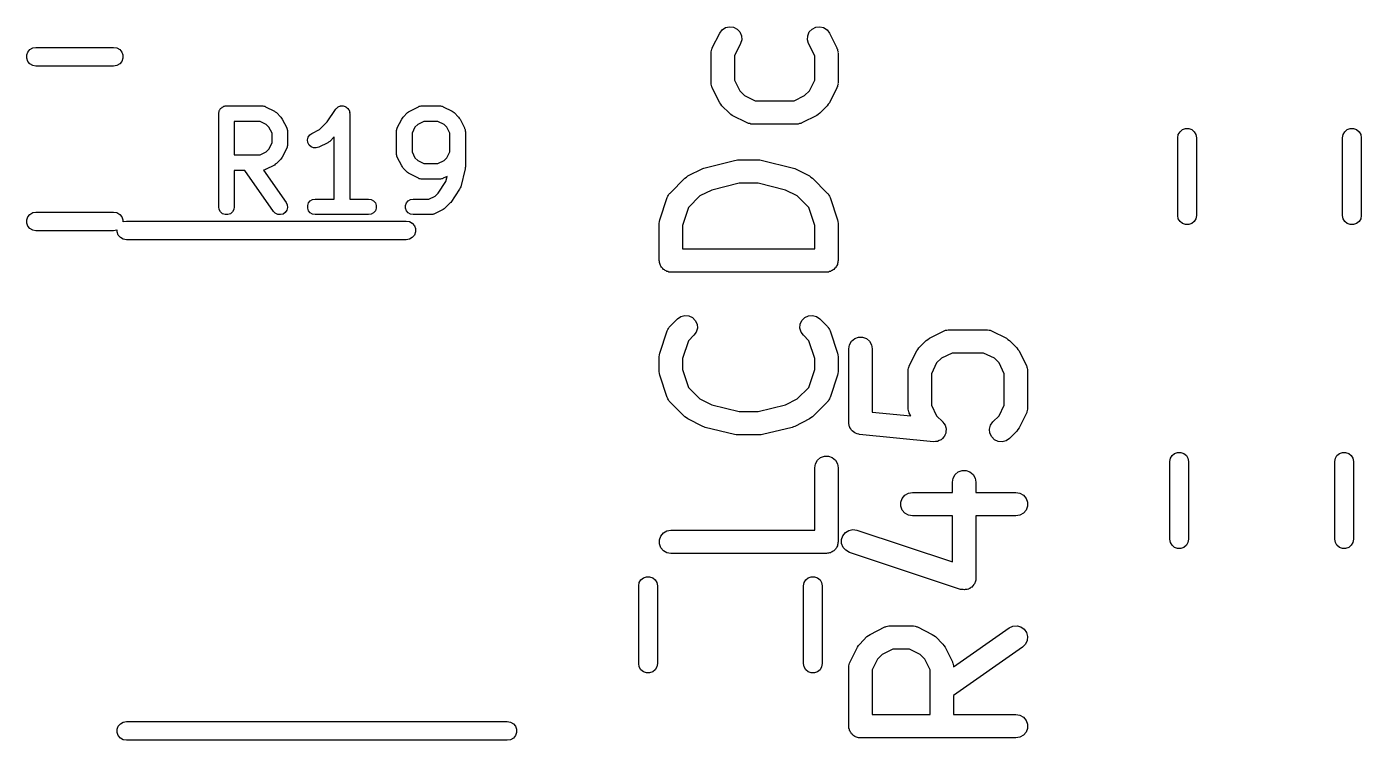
# Model space of a CAD drawing. Extents: x 83.4 to 168.1, y -157.3 to -85.4.
# Drawn here: x 112.75 to 121.34, y -120.89 to -116.3 of the extents above; entities that cross this region are included whole.
import ezdxf

# ---------------------------------------------------------------- set-up
doc = ezdxf.new("R2010")
doc.units = 0
doc.header["$MEASUREMENT"] = 0
doc.layers.add('BLACK', color=7, linetype='CONTINUOUS')

msp = doc.modelspace()

# ---------------------------------------------------------------- linework, layer by layer
at = {"layer": 'Black'}
for p, q in [((117.164, -116.437), (117.212, -116.342)), ((117.212, -116.342), (117.227, -116.321)), ((117.227, -116.321), (117.249, -116.306)), ((117.249, -116.306), (117.275, -116.3)), ((117.275, -116.3), (117.3, -116.303)), ((117.3, -116.303), (117.324, -116.315)), ((117.324, -116.315), (117.342, -116.334)), ((117.342, -116.334), (117.352, -116.358)), ((117.354, -116.384), (117.346, -116.409)), ((117.352, -116.358), (117.354, -116.384)), ((117.776, -116.384), (117.778, -116.358)), ((117.783, -116.409), (117.776, -116.384)), ((117.778, -116.358), (117.788, -116.334)), ((117.788, -116.334), (117.806, -116.315)), ((117.806, -116.315), (117.829, -116.303)), ((117.829, -116.303), (117.855, -116.3)), ((117.855, -116.3), (117.88, -116.306)), ((117.88, -116.306), (117.902, -116.321)), ((117.902, -116.321), (117.918, -116.342)), ((117.918, -116.342), (117.965, -116.437)), ((112.755, -116.482), (112.762, -116.463)), ((112.762, -116.463), (112.776, -116.447)), ((112.776, -116.447), (112.794, -116.436)), ((112.794, -116.436), (112.814, -116.433)), ((112.814, -116.433), (113.314, -116.433)), ((113.314, -116.433), (113.335, -116.436)), ((113.335, -116.436), (113.353, -116.447)), ((113.353, -116.447), (113.366, -116.463)), ((113.366, -116.463), (113.373, -116.482)), ((117.156, -116.47), (117.157, -116.466)), ((117.156, -116.661), (117.156, -116.47)), ((117.157, -116.462), (117.159, -116.453)), ((117.157, -116.466), (117.157, -116.462)), ((117.159, -116.453), (117.161, -116.445)), ((117.161, -116.445), (117.163, -116.441)), ((117.163, -116.441), (117.164, -116.437)), ((117.346, -116.409), (117.306, -116.488)), ((117.823, -116.488), (117.783, -116.409)), ((117.965, -116.437), (117.966, -116.441)), ((117.966, -116.441), (117.969, -116.445)), ((117.969, -116.445), (117.97, -116.453)), ((117.97, -116.453), (117.973, -116.462)), ((117.973, -116.462), (117.972, -116.466)), ((117.972, -116.466), (117.973, -116.47)), ((117.973, -116.47), (117.973, -116.661)), ((112.755, -116.503), (112.755, -116.482)), ((112.762, -116.523), (112.755, -116.503)), ((112.776, -116.539), (112.762, -116.523)), ((112.794, -116.549), (112.776, -116.539)), ((112.814, -116.553), (112.794, -116.549)), ((113.314, -116.553), (112.814, -116.553)), ((113.335, -116.549), (113.314, -116.553)), ((113.353, -116.539), (113.335, -116.549)), ((113.366, -116.523), (113.353, -116.539)), ((113.373, -116.503), (113.366, -116.523)), ((113.373, -116.482), (113.373, -116.503)), ((117.306, -116.488), (117.306, -116.643)), ((117.823, -116.643), (117.823, -116.488)), ((117.157, -116.665), (117.156, -116.661)), ((117.157, -116.669), (117.157, -116.665)), ((117.159, -116.678), (117.157, -116.669)), ((117.161, -116.687), (117.159, -116.678)), ((117.163, -116.69), (117.161, -116.687)), ((117.164, -116.694), (117.163, -116.69)), ((117.212, -116.79), (117.164, -116.694)), ((117.306, -116.643), (117.341, -116.712)), ((117.341, -116.712), (117.371, -116.742)), ((117.758, -116.742), (117.789, -116.712)), ((117.789, -116.712), (117.823, -116.643)), ((117.965, -116.694), (117.918, -116.79)), ((117.966, -116.69), (117.965, -116.694)), ((117.969, -116.687), (117.966, -116.69)), ((117.97, -116.678), (117.969, -116.687)), ((117.973, -116.669), (117.97, -116.678)), ((117.973, -116.661), (117.972, -116.665)), ((117.972, -116.665), (117.973, -116.669)), ((114.019, -116.815), (114.023, -116.812)), ((114.023, -116.812), (114.027, -116.812)), ((114.027, -116.812), (114.031, -116.81)), ((114.031, -116.81), (114.036, -116.81)), ((114.036, -116.81), (114.04, -116.809)), ((114.04, -116.809), (114.269, -116.809)), ((114.269, -116.809), (114.271, -116.81)), ((114.271, -116.81), (114.274, -116.81)), ((114.274, -116.81), (114.28, -116.811)), ((114.28, -116.811), (114.286, -116.812)), ((114.286, -116.812), (114.288, -116.814)), ((114.288, -116.814), (114.291, -116.815)), ((114.758, -116.816), (114.763, -116.814)), ((114.763, -116.814), (114.769, -116.811)), ((114.769, -116.811), (114.772, -116.811)), ((114.772, -116.811), (114.774, -116.81)), ((114.774, -116.81), (114.78, -116.81)), ((114.78, -116.81), (114.786, -116.809)), ((114.786, -116.809), (114.789, -116.81)), ((114.789, -116.81), (114.791, -116.81)), ((114.791, -116.81), (114.797, -116.812)), ((114.797, -116.812), (114.803, -116.814)), ((114.803, -116.814), (114.805, -116.815)), ((115.275, -116.815), (115.277, -116.814)), ((115.277, -116.814), (115.28, -116.812)), ((115.28, -116.812), (115.286, -116.811)), ((115.286, -116.811), (115.291, -116.81)), ((115.291, -116.81), (115.294, -116.81)), ((115.294, -116.81), (115.297, -116.809)), ((115.297, -116.809), (115.411, -116.809)), ((115.411, -116.809), (115.414, -116.81)), ((115.414, -116.81), (115.417, -116.81)), ((115.417, -116.81), (115.423, -116.811)), ((115.423, -116.811), (115.428, -116.812)), ((115.428, -116.812), (115.431, -116.814)), ((115.431, -116.814), (115.434, -116.815)), ((117.219, -116.799), (117.212, -116.79)), ((117.226, -116.809), (117.219, -116.799)), ((117.274, -116.857), (117.226, -116.809)), ((117.371, -116.742), (117.44, -116.776)), ((117.44, -116.776), (117.69, -116.776)), ((117.69, -116.776), (117.758, -116.742)), ((117.903, -116.809), (117.856, -116.857)), ((117.91, -116.799), (117.903, -116.809)), ((117.918, -116.79), (117.91, -116.799)), ((113.99, -116.859), (113.991, -116.855)), ((113.99, -117.459), (113.99, -116.859)), ((113.991, -116.851), (113.992, -116.847)), ((113.991, -116.855), (113.991, -116.851)), ((113.992, -116.847), (113.993, -116.842)), ((113.993, -116.842), (113.995, -116.838)), ((113.995, -116.838), (113.997, -116.834)), ((113.997, -116.834), (113.999, -116.831)), ((113.999, -116.831), (114.002, -116.827)), ((114.002, -116.827), (114.005, -116.824)), ((114.005, -116.824), (114.008, -116.821)), ((114.008, -116.821), (114.012, -116.819)), ((114.012, -116.819), (114.015, -116.816)), ((114.015, -116.816), (114.019, -116.815)), ((114.291, -116.815), (114.348, -116.843)), ((114.348, -116.843), (114.354, -116.848)), ((114.354, -116.848), (114.361, -116.853)), ((114.361, -116.853), (114.39, -116.881)), ((114.39, -116.881), (114.394, -116.888)), ((114.394, -116.888), (114.399, -116.894)), ((114.399, -116.894), (114.428, -116.951)), ((114.687, -116.913), (114.741, -116.832)), ((114.741, -116.832), (114.743, -116.83)), ((114.743, -116.83), (114.745, -116.827)), ((114.745, -116.827), (114.749, -116.823)), ((114.749, -116.823), (114.753, -116.819)), ((114.753, -116.819), (114.756, -116.818)), ((114.756, -116.818), (114.758, -116.816)), ((114.805, -116.815), (114.808, -116.816)), ((114.808, -116.816), (114.812, -116.82)), ((114.812, -116.82), (114.817, -116.823)), ((114.817, -116.823), (114.819, -116.825)), ((114.819, -116.825), (114.821, -116.827)), ((114.821, -116.827), (114.824, -116.832)), ((114.824, -116.832), (114.828, -116.837)), ((114.828, -116.837), (114.828, -116.84)), ((114.828, -116.84), (114.83, -116.842)), ((114.83, -116.842), (114.831, -116.848)), ((114.831, -116.848), (114.833, -116.854)), ((114.833, -116.854), (114.832, -116.857)), ((114.832, -116.857), (114.833, -116.859)), ((114.833, -116.859), (114.833, -117.409)), ((115.138, -116.951), (115.167, -116.894)), ((115.167, -116.894), (115.171, -116.888)), ((115.171, -116.888), (115.176, -116.881)), ((115.176, -116.881), (115.205, -116.853)), ((115.205, -116.853), (115.211, -116.848)), ((115.211, -116.848), (115.218, -116.843)), ((115.218, -116.843), (115.275, -116.815)), ((115.434, -116.815), (115.491, -116.843)), ((115.491, -116.843), (115.497, -116.848)), ((115.497, -116.848), (115.504, -116.853)), ((115.504, -116.853), (115.532, -116.881)), ((115.532, -116.881), (115.537, -116.888)), ((115.537, -116.888), (115.542, -116.894)), ((115.542, -116.894), (115.57, -116.951)), ((117.283, -116.864), (117.274, -116.857)), ((117.293, -116.871), (117.283, -116.864)), ((117.388, -116.918), (117.293, -116.871)), ((117.836, -116.871), (117.741, -116.918)), ((117.846, -116.864), (117.836, -116.871)), ((117.856, -116.857), (117.846, -116.864)), ((114.09, -116.909), (114.09, -117.124)), ((114.257, -116.909), (114.09, -116.909)), ((114.296, -116.929), (114.257, -116.909)), ((114.313, -116.946), (114.296, -116.929)), ((114.333, -116.985), (114.313, -116.946)), ((114.333, -117.048), (114.333, -116.985)), ((114.428, -116.951), (114.428, -116.954)), ((114.428, -116.954), (114.43, -116.956)), ((114.43, -116.956), (114.431, -116.962)), ((114.431, -116.962), (114.432, -116.968)), ((114.432, -116.968), (114.432, -116.971)), ((114.432, -116.971), (114.433, -116.974)), ((114.433, -116.974), (114.433, -117.059)), ((114.575, -116.996), (114.589, -116.986)), ((114.589, -116.986), (114.639, -116.961)), ((114.639, -116.961), (114.687, -116.913)), ((115.133, -116.968), (115.135, -116.962)), ((115.133, -116.971), (115.133, -116.968)), ((115.133, -116.974), (115.133, -116.971)), ((115.133, -117.116), (115.133, -116.974)), ((115.135, -116.962), (115.136, -116.956)), ((115.136, -116.956), (115.137, -116.954)), ((115.137, -116.954), (115.138, -116.951)), ((115.252, -116.946), (115.233, -116.985)), ((115.233, -116.985), (115.233, -117.105)), ((115.27, -116.929), (115.252, -116.946)), ((115.309, -116.909), (115.27, -116.929)), ((115.4, -116.909), (115.309, -116.909)), ((115.439, -116.929), (115.4, -116.909)), ((115.456, -116.946), (115.439, -116.929)), ((115.476, -116.985), (115.456, -116.946)), ((115.476, -117.105), (115.476, -116.985)), ((115.57, -116.951), (115.571, -116.954)), ((115.571, -116.954), (115.573, -116.956)), ((115.573, -116.956), (115.574, -116.962)), ((115.574, -116.962), (115.575, -116.968)), ((115.575, -116.968), (115.575, -116.971)), ((115.575, -116.971), (115.576, -116.974)), ((115.576, -116.974), (115.576, -117.202)), ((117.392, -116.92), (117.388, -116.918)), ((117.396, -116.922), (117.392, -116.92)), ((117.405, -116.923), (117.396, -116.922)), ((117.413, -116.926), (117.405, -116.923)), ((117.418, -116.926), (117.413, -116.926)), ((117.422, -116.926), (117.418, -116.926)), ((117.708, -116.926), (117.422, -116.926)), ((117.712, -116.926), (117.708, -116.926)), ((117.716, -116.926), (117.712, -116.926)), ((117.725, -116.923), (117.716, -116.926)), ((117.733, -116.922), (117.725, -116.923)), ((117.737, -116.92), (117.733, -116.922)), ((117.741, -116.918), (117.737, -116.92)), ((120.161, -116.994), (120.172, -116.976)), ((120.172, -116.976), (120.188, -116.962)), ((120.188, -116.962), (120.207, -116.955)), ((120.207, -116.955), (120.228, -116.955)), ((120.228, -116.955), (120.248, -116.962)), ((120.248, -116.962), (120.264, -116.976)), ((120.264, -116.976), (120.274, -116.994)), ((121.221, -116.994), (121.232, -116.976)), ((121.232, -116.976), (121.248, -116.962)), ((121.248, -116.962), (121.267, -116.955)), ((121.267, -116.955), (121.288, -116.955)), ((121.288, -116.955), (121.308, -116.962)), ((121.308, -116.962), (121.324, -116.976)), ((121.324, -116.976), (121.334, -116.994)), ((114.313, -117.087), (114.333, -117.048)), ((114.431, -117.071), (114.43, -117.076)), ((114.432, -117.065), (114.431, -117.071)), ((114.433, -117.059), (114.432, -117.062)), ((114.432, -117.062), (114.432, -117.065)), ((114.561, -117.028), (114.566, -117.011)), ((114.563, -117.045), (114.561, -117.028)), ((114.571, -117.061), (114.563, -117.045)), ((114.566, -117.011), (114.575, -116.996)), ((114.584, -117.072), (114.571, -117.061)), ((114.6, -117.079), (114.584, -117.072)), ((114.691, -117.047), (114.634, -117.075)), ((114.697, -117.042), (114.691, -117.047)), ((114.704, -117.038), (114.697, -117.042)), ((114.733, -117.009), (114.704, -117.038)), ((114.733, -117.409), (114.733, -117.009)), ((120.158, -117.014), (120.161, -116.994)), ((120.158, -117.514), (120.158, -117.014)), ((120.274, -116.994), (120.278, -117.014)), ((120.278, -117.014), (120.278, -117.514)), ((121.218, -117.014), (121.221, -116.994)), ((121.218, -117.514), (121.218, -117.014)), ((121.334, -116.994), (121.338, -117.014)), ((121.338, -117.014), (121.338, -117.514)), ((114.09, -117.124), (114.257, -117.124)), ((114.257, -117.124), (114.296, -117.104)), ((114.296, -117.104), (114.313, -117.087)), ((114.39, -117.152), (114.361, -117.18)), ((114.394, -117.145), (114.39, -117.152)), ((114.399, -117.139), (114.394, -117.145)), ((114.428, -117.082), (114.399, -117.139)), ((114.43, -117.076), (114.428, -117.079)), ((114.428, -117.079), (114.428, -117.082)), ((114.617, -117.08), (114.6, -117.079)), ((114.634, -117.075), (114.617, -117.08)), ((115.133, -117.119), (115.133, -117.116)), ((115.133, -117.122), (115.133, -117.119)), ((115.135, -117.128), (115.133, -117.122)), ((115.136, -117.134), (115.135, -117.128)), ((115.137, -117.136), (115.136, -117.134)), ((115.138, -117.139), (115.137, -117.136)), ((115.167, -117.196), (115.138, -117.139)), ((115.233, -117.105), (115.252, -117.144)), ((115.252, -117.144), (115.27, -117.161)), ((115.439, -117.161), (115.456, -117.144)), ((115.456, -117.144), (115.476, -117.105)), ((117.318, -117.159), (117.327, -117.157)), ((117.327, -117.157), (117.469, -117.157)), ((117.469, -117.157), (117.479, -117.159)), ((114.157, -117.224), (114.09, -117.224)), ((114.09, -117.224), (114.09, -117.459)), ((114.342, -117.488), (114.157, -117.224)), ((114.28, -117.222), (114.278, -117.222)), ((114.278, -117.222), (114.424, -117.431)), ((114.286, -117.221), (114.28, -117.222)), ((114.288, -117.219), (114.286, -117.221)), ((114.291, -117.218), (114.288, -117.219)), ((114.348, -117.19), (114.291, -117.218)), ((114.354, -117.185), (114.348, -117.19)), ((114.361, -117.18), (114.354, -117.185)), ((115.171, -117.202), (115.167, -117.196)), ((115.176, -117.209), (115.171, -117.202)), ((115.205, -117.238), (115.176, -117.209)), ((115.211, -117.242), (115.205, -117.238)), ((115.218, -117.247), (115.211, -117.242)), ((115.27, -117.161), (115.309, -117.181)), ((115.309, -117.181), (115.4, -117.181)), ((115.4, -117.181), (115.439, -117.161)), ((115.574, -117.214), (115.546, -117.329)), ((115.575, -117.208), (115.574, -117.214)), ((115.576, -117.202), (115.575, -117.208)), ((117.007, -117.26), (117.103, -117.213)), ((117.103, -117.213), (117.11, -117.211)), ((117.11, -117.211), (117.118, -117.207)), ((117.118, -117.207), (117.308, -117.16)), ((117.308, -117.16), (117.318, -117.159)), ((117.479, -117.159), (117.488, -117.16)), ((117.488, -117.16), (117.678, -117.207)), ((117.678, -117.207), (117.686, -117.211)), ((117.686, -117.211), (117.694, -117.213)), ((117.694, -117.213), (117.789, -117.26)), ((115.275, -117.275), (115.218, -117.247)), ((115.277, -117.276), (115.275, -117.275)), ((115.28, -117.278), (115.277, -117.276)), ((115.286, -117.279), (115.28, -117.278)), ((115.291, -117.28), (115.286, -117.279)), ((115.294, -117.28), (115.291, -117.28)), ((115.297, -117.281), (115.294, -117.28)), ((115.411, -117.281), (115.297, -117.281)), ((115.401, -117.37), (115.451, -117.296)), ((115.414, -117.28), (115.411, -117.281)), ((115.417, -117.28), (115.414, -117.28)), ((115.423, -117.279), (115.417, -117.28)), ((115.428, -117.278), (115.423, -117.279)), ((115.431, -117.276), (115.428, -117.278)), ((115.434, -117.275), (115.431, -117.276)), ((115.459, -117.263), (115.434, -117.275)), ((115.451, -117.296), (115.459, -117.263)), ((115.546, -117.329), (115.542, -117.336)), ((116.893, -117.37), (116.988, -117.275)), ((116.988, -117.275), (116.998, -117.268)), ((116.998, -117.268), (117.007, -117.26)), ((117.336, -117.307), (117.162, -117.351)), ((117.46, -117.307), (117.336, -117.307)), ((117.634, -117.351), (117.46, -117.307)), ((117.789, -117.26), (117.798, -117.268)), ((117.798, -117.268), (117.808, -117.275)), ((117.808, -117.275), (117.903, -117.37)), ((114.579, -117.421), (114.594, -117.412)), ((114.594, -117.412), (114.611, -117.409)), ((114.611, -117.409), (114.733, -117.409)), ((114.833, -117.409), (114.954, -117.409)), ((114.954, -117.409), (114.971, -117.412)), ((114.971, -117.412), (114.986, -117.421)), ((115.208, -117.421), (115.223, -117.412)), ((115.223, -117.412), (115.24, -117.409)), ((115.24, -117.409), (115.342, -117.409)), ((115.342, -117.409), (115.382, -117.39)), ((115.382, -117.39), (115.401, -117.37)), ((115.539, -117.344), (115.482, -117.43)), ((115.542, -117.336), (115.539, -117.344)), ((116.827, -117.542), (116.875, -117.399)), ((116.875, -117.399), (116.877, -117.395)), ((116.877, -117.395), (116.878, -117.391)), ((116.878, -117.391), (116.883, -117.384)), ((116.883, -117.384), (116.887, -117.376)), ((116.887, -117.376), (116.89, -117.373)), ((116.89, -117.373), (116.893, -117.37)), ((117.085, -117.389), (117.011, -117.463)), ((117.162, -117.351), (117.085, -117.389)), ((117.711, -117.389), (117.634, -117.351)), ((117.785, -117.463), (117.711, -117.389)), ((117.903, -117.37), (117.906, -117.373)), ((117.906, -117.373), (117.909, -117.376)), ((117.909, -117.376), (117.913, -117.384)), ((117.913, -117.384), (117.918, -117.391)), ((117.918, -117.391), (117.92, -117.395)), ((117.92, -117.395), (117.922, -117.399)), ((117.922, -117.399), (117.969, -117.542)), ((112.776, -117.507), (112.794, -117.496)), ((112.794, -117.496), (112.814, -117.493)), ((112.814, -117.493), (113.314, -117.493)), ((113.314, -117.493), (113.335, -117.496)), ((113.335, -117.496), (113.353, -117.507)), ((113.993, -117.476), (113.99, -117.459)), ((114.002, -117.491), (113.993, -117.476)), ((114.015, -117.503), (114.002, -117.491)), ((114.078, -117.491), (114.065, -117.503)), ((114.087, -117.476), (114.078, -117.491)), ((114.09, -117.459), (114.087, -117.476)), ((114.354, -117.5), (114.342, -117.488)), ((114.37, -117.508), (114.354, -117.5)), ((114.418, -117.495), (114.404, -117.505)), ((114.428, -117.48), (114.418, -117.495)), ((114.424, -117.431), (114.431, -117.446)), ((114.433, -117.464), (114.428, -117.48)), ((114.431, -117.446), (114.433, -117.464)), ((114.562, -117.451), (114.568, -117.434)), ((114.562, -117.468), (114.562, -117.451)), ((114.568, -117.484), (114.562, -117.468)), ((114.568, -117.434), (114.579, -117.421)), ((114.579, -117.498), (114.568, -117.484)), ((114.594, -117.506), (114.579, -117.498)), ((114.986, -117.498), (114.971, -117.506)), ((114.986, -117.421), (114.998, -117.434)), ((114.998, -117.484), (114.986, -117.498)), ((114.998, -117.434), (115.003, -117.451)), ((115.003, -117.468), (114.998, -117.484)), ((115.003, -117.451), (115.003, -117.468)), ((115.191, -117.451), (115.197, -117.434)), ((115.191, -117.468), (115.191, -117.451)), ((115.197, -117.484), (115.191, -117.468)), ((115.197, -117.434), (115.208, -117.421)), ((115.208, -117.498), (115.197, -117.484)), ((115.223, -117.506), (115.208, -117.498)), ((115.434, -117.475), (115.377, -117.504)), ((115.44, -117.471), (115.434, -117.475)), ((115.447, -117.466), (115.44, -117.471)), ((115.475, -117.438), (115.447, -117.466)), ((115.478, -117.433), (115.475, -117.438)), ((115.482, -117.43), (115.478, -117.433)), ((117.011, -117.463), (116.973, -117.578)), ((117.823, -117.578), (117.785, -117.463)), ((112.755, -117.542), (112.762, -117.523)), ((112.755, -117.563), (112.755, -117.542)), ((112.762, -117.583), (112.755, -117.563)), ((112.762, -117.523), (112.776, -117.507)), ((112.776, -117.599), (112.762, -117.583)), ((113.353, -117.507), (113.366, -117.523)), ((113.366, -117.523), (113.373, -117.542)), ((113.373, -117.542), (113.373, -117.555)), ((113.373, -117.555), (113.376, -117.554)), ((113.376, -117.554), (113.396, -117.55)), ((113.396, -117.55), (115.196, -117.55)), ((114.031, -117.509), (114.015, -117.503)), ((114.049, -117.509), (114.031, -117.509)), ((114.065, -117.503), (114.049, -117.509)), ((114.387, -117.509), (114.37, -117.508)), ((114.404, -117.505), (114.387, -117.509)), ((114.611, -117.509), (114.594, -117.506)), ((114.954, -117.509), (114.611, -117.509)), ((114.971, -117.506), (114.954, -117.509)), ((115.196, -117.55), (115.217, -117.554)), ((115.217, -117.554), (115.235, -117.564)), ((115.24, -117.509), (115.223, -117.506)), ((115.235, -117.564), (115.248, -117.58)), ((115.354, -117.509), (115.24, -117.509)), ((115.248, -117.58), (115.255, -117.599)), ((115.357, -117.509), (115.354, -117.509)), ((115.36, -117.509), (115.357, -117.509)), ((115.366, -117.507), (115.36, -117.509)), ((115.371, -117.506), (115.366, -117.507)), ((115.374, -117.505), (115.371, -117.506)), ((115.377, -117.504), (115.374, -117.505)), ((116.823, -117.566), (116.825, -117.554)), ((116.823, -117.804), (116.823, -117.566)), ((116.825, -117.554), (116.827, -117.542)), ((116.973, -117.578), (116.973, -117.729)), ((117.823, -117.729), (117.823, -117.578)), ((117.969, -117.542), (117.971, -117.554)), ((117.971, -117.554), (117.973, -117.566)), ((117.973, -117.566), (117.973, -117.804)), ((120.161, -117.535), (120.158, -117.514)), ((120.172, -117.553), (120.161, -117.535)), ((120.188, -117.566), (120.172, -117.553)), ((120.207, -117.573), (120.188, -117.566)), ((120.228, -117.573), (120.207, -117.573)), ((120.248, -117.566), (120.228, -117.573)), ((120.264, -117.553), (120.248, -117.566)), ((120.274, -117.535), (120.264, -117.553)), ((120.278, -117.514), (120.274, -117.535)), ((121.221, -117.535), (121.218, -117.514)), ((121.232, -117.553), (121.221, -117.535)), ((121.248, -117.566), (121.232, -117.553)), ((121.267, -117.573), (121.248, -117.566)), ((121.288, -117.573), (121.267, -117.573)), ((121.308, -117.566), (121.288, -117.573)), ((121.324, -117.553), (121.308, -117.566)), ((121.334, -117.535), (121.324, -117.553)), ((121.338, -117.514), (121.334, -117.535)), ((112.794, -117.609), (112.776, -117.599)), ((112.814, -117.613), (112.794, -117.609)), ((113.314, -117.613), (112.814, -117.613)), ((113.335, -117.609), (113.314, -117.613)), ((113.337, -117.608), (113.335, -117.609)), ((113.337, -117.62), (113.337, -117.608)), ((113.344, -117.64), (113.337, -117.62)), ((113.358, -117.656), (113.344, -117.64)), ((113.376, -117.666), (113.358, -117.656)), ((113.396, -117.67), (113.376, -117.666)), ((115.196, -117.67), (113.396, -117.67)), ((115.217, -117.666), (115.196, -117.67)), ((115.235, -117.656), (115.217, -117.666)), ((115.248, -117.64), (115.235, -117.656)), ((115.255, -117.62), (115.248, -117.64)), ((115.255, -117.599), (115.255, -117.62)), ((116.973, -117.729), (117.823, -117.729)), ((116.824, -117.81), (116.823, -117.804)), ((116.824, -117.817), (116.824, -117.81)), ((116.826, -117.823), (116.824, -117.817)), ((116.828, -117.829), (116.826, -117.823)), ((116.831, -117.835), (116.828, -117.829)), ((116.833, -117.841), (116.831, -117.835)), ((116.837, -117.846), (116.833, -117.841)), ((117.963, -117.841), (117.959, -117.846)), ((117.965, -117.835), (117.963, -117.841)), ((117.969, -117.829), (117.965, -117.835)), ((117.97, -117.823), (117.969, -117.829)), ((117.972, -117.817), (117.97, -117.823)), ((117.973, -117.804), (117.972, -117.81)), ((117.972, -117.81), (117.972, -117.817)), ((116.841, -117.852), (116.837, -117.846)), ((116.846, -117.856), (116.841, -117.852)), ((116.85, -117.861), (116.846, -117.856)), ((116.856, -117.864), (116.85, -117.861)), ((116.861, -117.869), (116.856, -117.864)), ((116.867, -117.871), (116.861, -117.869)), ((116.872, -117.874), (116.867, -117.871)), ((116.879, -117.875), (116.872, -117.874)), ((116.885, -117.878), (116.879, -117.875)), ((116.892, -117.878), (116.885, -117.878)), ((116.898, -117.879), (116.892, -117.878)), ((117.898, -117.879), (116.898, -117.879)), ((117.905, -117.878), (117.898, -117.879)), ((117.911, -117.878), (117.905, -117.878)), ((117.917, -117.875), (117.911, -117.878)), ((117.924, -117.874), (117.917, -117.875)), ((117.929, -117.871), (117.924, -117.874)), ((117.936, -117.869), (117.929, -117.871)), ((117.941, -117.864), (117.936, -117.869)), ((117.946, -117.861), (117.941, -117.864)), ((117.95, -117.856), (117.946, -117.861)), ((117.956, -117.852), (117.95, -117.856)), ((117.959, -117.846), (117.956, -117.852)), ((116.893, -118.227), (116.94, -118.179)), ((116.94, -118.179), (116.962, -118.164)), ((116.962, -118.164), (116.987, -118.158)), ((116.987, -118.158), (117.013, -118.16)), ((117.013, -118.16), (117.036, -118.171)), ((117.036, -118.171), (117.055, -118.189)), ((117.741, -118.189), (117.76, -118.171)), ((117.76, -118.171), (117.783, -118.16)), ((117.783, -118.16), (117.809, -118.158)), ((117.809, -118.158), (117.835, -118.164)), ((117.835, -118.164), (117.856, -118.179)), ((117.856, -118.179), (117.903, -118.227)), ((116.827, -118.399), (116.875, -118.256)), ((116.875, -118.256), (116.877, -118.252)), ((116.877, -118.252), (116.878, -118.248)), ((116.878, -118.248), (116.883, -118.241)), ((116.883, -118.241), (116.887, -118.233)), ((116.887, -118.233), (116.89, -118.23)), ((116.89, -118.23), (116.893, -118.227)), ((117.061, -118.264), (117.046, -118.285)), ((117.055, -118.189), (117.066, -118.213)), ((117.068, -118.239), (117.061, -118.264)), ((117.066, -118.213), (117.068, -118.239)), ((117.728, -118.239), (117.73, -118.213)), ((117.735, -118.264), (117.728, -118.239)), ((117.73, -118.213), (117.741, -118.189)), ((117.75, -118.285), (117.735, -118.264)), ((117.903, -118.227), (117.906, -118.23)), ((117.906, -118.23), (117.909, -118.233)), ((117.909, -118.233), (117.913, -118.241)), ((117.913, -118.241), (117.918, -118.248)), ((117.918, -118.248), (117.92, -118.252)), ((117.92, -118.252), (117.922, -118.256)), ((117.922, -118.256), (117.969, -118.399)), ((118.56, -118.304), (118.655, -118.257)), ((118.655, -118.257), (118.659, -118.255)), ((118.659, -118.255), (118.663, -118.253)), ((118.663, -118.253), (118.672, -118.252)), ((118.672, -118.252), (118.68, -118.249)), ((118.68, -118.249), (118.684, -118.249)), ((118.684, -118.249), (118.689, -118.249)), ((118.689, -118.249), (118.927, -118.249)), ((118.927, -118.249), (118.931, -118.249)), ((118.931, -118.249), (118.935, -118.249)), ((118.935, -118.249), (118.944, -118.252)), ((118.944, -118.252), (118.952, -118.253)), ((118.952, -118.253), (118.956, -118.255)), ((118.956, -118.255), (118.96, -118.257)), ((118.96, -118.257), (119.056, -118.304)), ((117.011, -118.32), (116.973, -118.435)), ((117.046, -118.285), (117.011, -118.32)), ((117.785, -118.32), (117.75, -118.285)), ((117.823, -118.435), (117.785, -118.32)), ((118.042, -118.371), (118.047, -118.346)), ((118.047, -118.346), (118.06, -118.323)), ((118.06, -118.323), (118.08, -118.306)), ((118.08, -118.306), (118.104, -118.297)), ((118.104, -118.297), (118.13, -118.297)), ((118.13, -118.297), (118.155, -118.306)), ((118.155, -118.306), (118.175, -118.323)), ((118.175, -118.323), (118.188, -118.346)), ((118.188, -118.346), (118.192, -118.371)), ((118.493, -118.366), (118.54, -118.318)), ((118.54, -118.318), (118.55, -118.311)), ((118.55, -118.311), (118.56, -118.304)), ((119.056, -118.304), (119.065, -118.311)), ((119.065, -118.311), (119.075, -118.318)), ((119.075, -118.318), (119.123, -118.366)), ((116.823, -118.423), (116.825, -118.411)), ((116.823, -118.518), (116.823, -118.423)), ((116.825, -118.411), (116.827, -118.399)), ((116.973, -118.435), (116.973, -118.506)), ((117.823, -118.506), (117.823, -118.435)), ((117.969, -118.399), (117.971, -118.411)), ((117.971, -118.411), (117.973, -118.423)), ((117.973, -118.423), (117.973, -118.518)), ((118.042, -118.848), (118.042, -118.371)), ((118.192, -118.371), (118.192, -118.78)), ((118.431, -118.481), (118.479, -118.385)), ((118.479, -118.385), (118.486, -118.376)), ((118.486, -118.376), (118.493, -118.366)), ((118.638, -118.433), (118.607, -118.463)), ((118.706, -118.399), (118.638, -118.433)), ((118.909, -118.399), (118.706, -118.399)), ((118.978, -118.433), (118.909, -118.399)), ((119.008, -118.463), (118.978, -118.433)), ((119.123, -118.366), (119.13, -118.376)), ((119.13, -118.376), (119.137, -118.385)), ((119.137, -118.385), (119.184, -118.481)), ((116.825, -118.53), (116.823, -118.518)), ((116.827, -118.542), (116.825, -118.53)), ((116.973, -118.506), (117.011, -118.62)), ((117.785, -118.62), (117.823, -118.506)), ((117.971, -118.53), (117.969, -118.542)), ((117.973, -118.518), (117.971, -118.53)), ((118.423, -118.514), (118.424, -118.51)), ((118.423, -118.752), (118.423, -118.514)), ((118.424, -118.506), (118.426, -118.497)), ((118.424, -118.51), (118.424, -118.506)), ((118.426, -118.497), (118.428, -118.489)), ((118.428, -118.489), (118.43, -118.485)), ((118.43, -118.485), (118.431, -118.481)), ((118.607, -118.463), (118.573, -118.532)), ((119.042, -118.532), (119.008, -118.463)), ((119.184, -118.481), (119.186, -118.485)), ((119.186, -118.485), (119.188, -118.489)), ((119.188, -118.489), (119.189, -118.497)), ((119.189, -118.497), (119.192, -118.506)), ((119.192, -118.506), (119.192, -118.51)), ((119.192, -118.51), (119.192, -118.514)), ((119.192, -118.514), (119.192, -118.752)), ((116.875, -118.685), (116.827, -118.542)), ((117.969, -118.542), (117.922, -118.685)), ((118.573, -118.532), (118.573, -118.735)), ((119.042, -118.735), (119.042, -118.532)), ((116.877, -118.688), (116.875, -118.685)), ((116.878, -118.693), (116.877, -118.688)), ((116.883, -118.7), (116.878, -118.693)), ((116.887, -118.708), (116.883, -118.7)), ((117.011, -118.62), (117.085, -118.694)), ((117.085, -118.694), (117.162, -118.733)), ((117.634, -118.733), (117.711, -118.694)), ((117.711, -118.694), (117.785, -118.62)), ((117.913, -118.7), (117.909, -118.708)), ((117.918, -118.693), (117.913, -118.7)), ((117.92, -118.688), (117.918, -118.693)), ((117.922, -118.685), (117.92, -118.688)), ((116.89, -118.71), (116.887, -118.708)), ((116.893, -118.714), (116.89, -118.71)), ((116.988, -118.809), (116.893, -118.714)), ((117.162, -118.733), (117.336, -118.776)), ((117.336, -118.776), (117.46, -118.776)), ((117.46, -118.776), (117.634, -118.733)), ((117.903, -118.714), (117.808, -118.809)), ((117.906, -118.71), (117.903, -118.714)), ((117.909, -118.708), (117.906, -118.71)), ((118.192, -118.78), (118.44, -118.804)), ((118.424, -118.757), (118.423, -118.752)), ((118.424, -118.761), (118.424, -118.757)), ((118.426, -118.769), (118.424, -118.761)), ((118.428, -118.778), (118.426, -118.769)), ((118.43, -118.782), (118.428, -118.778)), ((118.431, -118.786), (118.43, -118.782)), ((118.44, -118.804), (118.431, -118.786)), ((118.573, -118.735), (118.607, -118.803)), ((119.008, -118.803), (119.042, -118.735)), ((119.184, -118.786), (119.137, -118.881)), ((119.186, -118.782), (119.184, -118.786)), ((119.188, -118.778), (119.186, -118.782)), ((119.189, -118.769), (119.188, -118.778)), ((119.192, -118.761), (119.189, -118.769)), ((119.192, -118.752), (119.192, -118.757)), ((119.192, -118.757), (119.192, -118.761)), ((116.998, -118.816), (116.988, -118.809)), ((117.007, -118.823), (116.998, -118.816)), ((117.103, -118.871), (117.007, -118.823)), ((117.11, -118.873), (117.103, -118.871)), ((117.118, -118.877), (117.11, -118.873)), ((117.686, -118.873), (117.678, -118.877)), ((117.694, -118.871), (117.686, -118.873)), ((117.789, -118.823), (117.694, -118.871)), ((117.798, -118.816), (117.789, -118.823)), ((117.808, -118.809), (117.798, -118.816)), ((118.043, -118.85), (118.042, -118.848)), ((118.042, -118.853), (118.043, -118.85)), ((118.045, -118.863), (118.042, -118.853)), ((118.047, -118.873), (118.045, -118.863)), ((118.048, -118.876), (118.047, -118.873)), ((118.607, -118.803), (118.646, -118.842)), ((118.646, -118.842), (118.647, -118.843)), ((118.647, -118.843), (118.647, -118.843)), ((118.647, -118.843), (118.654, -118.853)), ((118.654, -118.853), (118.661, -118.863)), ((118.661, -118.863), (118.662, -118.864)), ((118.662, -118.864), (118.662, -118.864)), ((118.662, -118.864), (118.665, -118.877)), ((118.947, -118.889), (118.954, -118.863)), ((118.954, -118.863), (118.969, -118.842)), ((118.969, -118.842), (119.008, -118.803)), ((117.308, -118.924), (117.118, -118.877)), ((117.318, -118.925), (117.308, -118.924)), ((117.327, -118.926), (117.318, -118.925)), ((117.469, -118.926), (117.327, -118.926)), ((117.479, -118.925), (117.469, -118.926)), ((117.488, -118.924), (117.479, -118.925)), ((117.678, -118.877), (117.488, -118.924)), ((118.049, -118.878), (118.048, -118.876)), ((118.055, -118.887), (118.049, -118.878)), ((118.06, -118.896), (118.055, -118.887)), ((118.062, -118.898), (118.06, -118.896)), ((118.064, -118.9), (118.062, -118.898)), ((118.072, -118.906), (118.064, -118.9)), ((118.08, -118.913), (118.072, -118.906)), ((118.082, -118.913), (118.08, -118.913)), ((118.085, -118.915), (118.082, -118.913)), ((118.095, -118.918), (118.085, -118.915)), ((118.104, -118.921), (118.095, -118.918)), ((118.107, -118.921), (118.104, -118.921)), ((118.11, -118.922), (118.107, -118.921)), ((118.586, -118.97), (118.11, -118.922)), ((118.636, -118.957), (118.624, -118.962)), ((118.645, -118.948), (118.636, -118.957)), ((118.636, -118.957), (118.636, -118.957)), ((118.636, -118.957), (118.636, -118.957)), ((118.654, -118.939), (118.645, -118.948)), ((118.655, -118.939), (118.654, -118.939)), ((118.66, -118.927), (118.655, -118.938)), ((118.655, -118.938), (118.655, -118.939)), ((118.666, -118.915), (118.66, -118.927)), ((118.665, -118.877), (118.668, -118.889)), ((118.667, -118.902), (118.666, -118.915)), ((118.666, -118.915), (118.666, -118.915)), ((118.666, -118.915), (118.666, -118.915)), ((118.668, -118.89), (118.667, -118.902)), ((118.668, -118.889), (118.668, -118.889)), ((118.668, -118.889), (118.668, -118.89)), ((118.95, -118.915), (118.947, -118.889)), ((118.961, -118.938), (118.95, -118.915)), ((118.979, -118.957), (118.961, -118.938)), ((119.003, -118.968), (118.979, -118.957)), ((119.075, -118.948), (119.054, -118.963)), ((119.123, -118.901), (119.075, -118.948)), ((119.13, -118.891), (119.123, -118.901)), ((119.137, -118.881), (119.13, -118.891)), ((118.587, -118.97), (118.586, -118.97)), ((118.586, -118.97), (118.586, -118.97)), ((118.599, -118.969), (118.587, -118.97)), ((118.612, -118.968), (118.599, -118.969)), ((118.613, -118.968), (118.612, -118.968)), ((118.612, -118.968), (118.612, -118.968)), ((118.624, -118.962), (118.613, -118.968)), ((119.029, -118.97), (119.003, -118.968)), ((119.054, -118.963), (119.029, -118.97)), ((120.121, -119.058), (120.137, -119.045)), ((120.137, -119.045), (120.156, -119.038)), ((120.156, -119.038), (120.177, -119.038)), ((120.177, -119.038), (120.197, -119.045)), ((120.197, -119.045), (120.213, -119.058)), ((121.181, -119.058), (121.197, -119.045)), ((121.197, -119.045), (121.216, -119.038)), ((121.216, -119.038), (121.237, -119.038)), ((121.237, -119.038), (121.257, -119.045)), ((121.257, -119.045), (121.273, -119.058)), ((117.823, -119.137), (117.828, -119.111)), ((117.828, -119.111), (117.841, -119.089)), ((117.841, -119.089), (117.861, -119.072)), ((117.861, -119.072), (117.885, -119.063)), ((117.885, -119.063), (117.911, -119.063)), ((117.911, -119.063), (117.936, -119.072)), ((117.936, -119.072), (117.956, -119.089)), ((117.956, -119.089), (117.969, -119.111)), ((117.969, -119.111), (117.973, -119.137)), ((120.107, -119.097), (120.111, -119.076)), ((120.107, -119.597), (120.107, -119.097)), ((120.111, -119.076), (120.121, -119.058)), ((120.213, -119.058), (120.223, -119.076)), ((120.223, -119.076), (120.227, -119.097)), ((120.227, -119.097), (120.227, -119.597)), ((121.167, -119.097), (121.171, -119.076)), ((121.167, -119.597), (121.167, -119.097)), ((121.171, -119.076), (121.181, -119.058)), ((121.273, -119.058), (121.283, -119.076)), ((121.283, -119.076), (121.287, -119.097)), ((121.287, -119.097), (121.287, -119.597)), ((117.823, -119.538), (117.823, -119.137)), ((117.973, -119.137), (117.973, -119.613)), ((118.709, -119.229), (118.713, -119.203)), ((118.713, -119.203), (118.726, -119.18)), ((118.726, -119.18), (118.746, -119.164)), ((118.746, -119.164), (118.771, -119.155)), ((118.771, -119.155), (118.797, -119.155)), ((118.797, -119.155), (118.821, -119.164)), ((118.821, -119.164), (118.841, -119.18)), ((118.841, -119.18), (118.854, -119.203)), ((118.854, -119.203), (118.859, -119.229)), ((118.402, -119.314), (118.425, -119.301)), ((118.425, -119.301), (118.451, -119.296)), ((118.451, -119.296), (118.709, -119.296)), ((118.709, -119.296), (118.709, -119.229)), ((118.859, -119.229), (118.859, -119.296)), ((118.859, -119.296), (119.117, -119.296)), ((119.117, -119.296), (119.143, -119.301)), ((119.143, -119.301), (119.165, -119.314)), ((118.377, -119.358), (118.386, -119.334)), ((118.377, -119.384), (118.377, -119.358)), ((118.386, -119.409), (118.377, -119.384)), ((118.386, -119.334), (118.402, -119.314)), ((119.165, -119.314), (119.182, -119.334)), ((119.182, -119.334), (119.191, -119.358)), ((119.191, -119.384), (119.182, -119.409)), ((119.191, -119.358), (119.191, -119.384)), ((118.402, -119.429), (118.386, -119.409)), ((118.425, -119.442), (118.402, -119.429)), ((118.451, -119.446), (118.425, -119.442)), ((118.709, -119.446), (118.451, -119.446)), ((118.709, -119.743), (118.709, -119.446)), ((119.117, -119.446), (118.859, -119.446)), ((118.859, -119.446), (118.859, -119.848)), ((119.143, -119.442), (119.117, -119.446)), ((119.165, -119.429), (119.143, -119.442)), ((119.182, -119.409), (119.165, -119.429)), ((116.833, -119.576), (116.85, -119.556)), ((116.85, -119.556), (116.872, -119.543)), ((116.872, -119.543), (116.898, -119.538)), ((116.898, -119.538), (117.823, -119.538)), ((118.004, -119.574), (118.02, -119.553)), ((118.02, -119.553), (118.042, -119.54)), ((118.042, -119.54), (118.068, -119.534)), ((118.068, -119.534), (118.093, -119.538)), ((118.093, -119.538), (118.709, -119.743)), ((116.824, -119.6), (116.833, -119.576)), ((116.824, -119.626), (116.824, -119.6)), ((116.833, -119.651), (116.824, -119.626)), ((117.965, -119.645), (117.963, -119.651)), ((117.969, -119.639), (117.965, -119.645)), ((117.97, -119.632), (117.969, -119.639)), ((117.972, -119.626), (117.97, -119.632)), ((117.973, -119.613), (117.972, -119.62)), ((117.972, -119.62), (117.972, -119.626)), ((117.995, -119.598), (118.004, -119.574)), ((117.996, -119.624), (117.995, -119.598)), ((118.006, -119.649), (117.996, -119.624)), ((120.111, -119.617), (120.107, -119.597)), ((120.121, -119.635), (120.111, -119.617)), ((120.137, -119.649), (120.121, -119.635)), ((120.213, -119.635), (120.197, -119.649)), ((120.223, -119.617), (120.213, -119.635)), ((120.227, -119.597), (120.223, -119.617)), ((121.171, -119.617), (121.167, -119.597)), ((121.181, -119.635), (121.171, -119.617)), ((121.197, -119.649), (121.181, -119.635)), ((121.273, -119.635), (121.257, -119.649)), ((121.283, -119.617), (121.273, -119.635)), ((121.287, -119.597), (121.283, -119.617)), ((116.85, -119.671), (116.833, -119.651)), ((116.872, -119.684), (116.85, -119.671)), ((116.898, -119.688), (116.872, -119.684)), ((117.898, -119.688), (116.898, -119.688)), ((117.905, -119.687), (117.898, -119.688)), ((117.911, -119.687), (117.905, -119.687)), ((117.917, -119.685), (117.911, -119.687)), ((117.924, -119.684), (117.917, -119.685)), ((117.929, -119.68), (117.924, -119.684)), ((117.936, -119.678), (117.929, -119.68)), ((117.941, -119.674), (117.936, -119.678)), ((117.946, -119.671), (117.941, -119.674)), ((117.95, -119.666), (117.946, -119.671)), ((117.956, -119.661), (117.95, -119.666)), ((117.959, -119.656), (117.956, -119.661)), ((117.963, -119.651), (117.959, -119.656)), ((118.023, -119.668), (118.006, -119.649)), ((118.046, -119.681), (118.023, -119.668)), ((118.76, -119.919), (118.046, -119.681)), ((120.156, -119.656), (120.137, -119.649)), ((120.177, -119.656), (120.156, -119.656)), ((120.197, -119.649), (120.177, -119.656)), ((121.216, -119.656), (121.197, -119.649)), ((121.237, -119.656), (121.216, -119.656)), ((121.257, -119.649), (121.237, -119.656)), ((116.691, -119.897), (116.694, -119.876)), ((116.691, -120.397), (116.691, -119.897)), ((116.694, -119.876), (116.705, -119.858)), ((116.705, -119.858), (116.721, -119.845)), ((116.721, -119.845), (116.74, -119.838)), ((116.74, -119.838), (116.761, -119.838)), ((116.761, -119.838), (116.781, -119.845)), ((116.781, -119.845), (116.797, -119.858)), ((116.797, -119.858), (116.807, -119.876)), ((116.807, -119.876), (116.811, -119.897)), ((116.811, -119.897), (116.811, -120.397)), ((117.751, -119.897), (117.754, -119.876)), ((117.751, -120.397), (117.751, -119.897)), ((117.754, -119.876), (117.765, -119.858)), ((117.765, -119.858), (117.781, -119.845)), ((117.781, -119.845), (117.8, -119.838)), ((117.8, -119.838), (117.821, -119.838)), ((117.821, -119.838), (117.841, -119.845)), ((117.841, -119.845), (117.857, -119.858)), ((117.857, -119.858), (117.867, -119.876)), ((117.867, -119.876), (117.871, -119.897)), ((117.871, -119.897), (117.871, -120.397)), ((118.834, -119.904), (118.827, -119.908)), ((118.837, -119.899), (118.834, -119.904)), ((118.841, -119.896), (118.837, -119.899)), ((118.845, -119.889), (118.841, -119.896)), ((118.85, -119.883), (118.845, -119.889)), ((118.852, -119.878), (118.85, -119.883)), ((118.854, -119.873), (118.852, -119.878)), ((118.856, -119.866), (118.854, -119.873)), ((118.858, -119.859), (118.856, -119.866)), ((118.859, -119.848), (118.858, -119.853)), ((118.858, -119.853), (118.858, -119.859)), ((118.766, -119.92), (118.76, -119.919)), ((118.771, -119.921), (118.766, -119.92)), ((118.778, -119.921), (118.771, -119.921)), ((118.786, -119.923), (118.778, -119.921)), ((118.791, -119.921), (118.786, -119.923)), ((118.797, -119.921), (118.791, -119.921)), ((118.804, -119.919), (118.797, -119.921)), ((118.812, -119.917), (118.804, -119.919)), ((118.816, -119.914), (118.812, -119.917)), ((118.821, -119.913), (118.816, -119.914)), ((118.827, -119.908), (118.821, -119.913)), ((118.179, -120.209), (118.274, -120.161)), ((118.274, -120.161), (118.278, -120.16)), ((118.278, -120.16), (118.282, -120.158)), ((118.282, -120.158), (118.291, -120.156)), ((118.291, -120.156), (118.299, -120.154)), ((118.299, -120.154), (118.303, -120.154)), ((118.303, -120.154), (118.308, -120.154)), ((118.308, -120.154), (118.451, -120.154)), ((118.451, -120.154), (118.455, -120.154)), ((118.455, -120.154), (118.459, -120.154)), ((118.459, -120.154), (118.468, -120.156)), ((118.468, -120.156), (118.476, -120.158)), ((118.476, -120.158), (118.48, -120.16)), ((118.48, -120.16), (118.484, -120.161)), ((118.484, -120.161), (118.579, -120.209)), ((119.074, -120.167), (119.098, -120.156)), ((119.098, -120.156), (119.124, -120.154)), ((119.124, -120.154), (119.149, -120.161)), ((119.149, -120.161), (119.17, -120.175)), ((118.112, -120.271), (118.159, -120.223)), ((118.159, -120.223), (118.169, -120.216)), ((118.169, -120.216), (118.179, -120.209)), ((118.579, -120.209), (118.589, -120.216)), ((118.589, -120.216), (118.599, -120.223)), ((118.599, -120.223), (118.646, -120.271)), ((118.716, -120.418), (119.074, -120.167)), ((119.17, -120.175), (119.185, -120.197)), ((119.185, -120.197), (119.192, -120.222)), ((119.192, -120.222), (119.19, -120.248)), ((118.05, -120.385), (118.098, -120.29)), ((118.098, -120.29), (118.105, -120.281)), ((118.105, -120.281), (118.112, -120.271)), ((118.325, -120.304), (118.257, -120.338)), ((118.433, -120.304), (118.325, -120.304)), ((118.501, -120.338), (118.433, -120.304)), ((118.646, -120.271), (118.653, -120.281)), ((118.653, -120.281), (118.661, -120.29)), ((118.661, -120.29), (118.708, -120.385)), ((119.16, -120.29), (118.716, -120.601)), ((119.179, -120.272), (119.16, -120.29)), ((119.19, -120.248), (119.179, -120.272)), ((116.694, -120.418), (116.691, -120.397)), ((116.705, -120.436), (116.694, -120.418)), ((116.807, -120.418), (116.797, -120.436)), ((116.811, -120.397), (116.807, -120.418)), ((117.754, -120.418), (117.751, -120.397)), ((117.765, -120.436), (117.754, -120.418)), ((117.867, -120.418), (117.857, -120.436)), ((117.871, -120.397), (117.867, -120.418)), ((118.042, -120.419), (118.043, -120.415)), ((118.042, -120.8), (118.042, -120.419)), ((118.043, -120.41), (118.045, -120.402)), ((118.043, -120.415), (118.043, -120.41)), ((118.045, -120.402), (118.047, -120.393)), ((118.047, -120.393), (118.049, -120.39)), ((118.049, -120.39), (118.05, -120.385)), ((118.227, -120.368), (118.192, -120.437)), ((118.257, -120.338), (118.227, -120.368)), ((118.532, -120.368), (118.501, -120.338)), ((118.566, -120.437), (118.532, -120.368)), ((118.708, -120.385), (118.709, -120.39)), ((118.709, -120.39), (118.712, -120.393)), ((118.712, -120.393), (118.713, -120.402)), ((118.713, -120.402), (118.716, -120.41)), ((118.716, -120.41), (118.715, -120.415)), ((118.715, -120.415), (118.716, -120.418)), ((116.721, -120.449), (116.705, -120.436)), ((116.74, -120.456), (116.721, -120.449)), ((116.761, -120.456), (116.74, -120.456)), ((116.781, -120.449), (116.761, -120.456)), ((116.797, -120.436), (116.781, -120.449)), ((117.781, -120.449), (117.765, -120.436)), ((117.8, -120.456), (117.781, -120.449)), ((117.821, -120.456), (117.8, -120.456)), ((117.841, -120.449), (117.821, -120.456)), ((117.857, -120.436), (117.841, -120.449)), ((118.192, -120.437), (118.192, -120.725)), ((118.566, -120.725), (118.566, -120.437)), ((118.716, -120.601), (118.716, -120.725)), ((118.192, -120.725), (118.566, -120.725)), ((118.716, -120.725), (119.117, -120.725)), ((119.117, -120.725), (119.143, -120.729)), ((119.143, -120.729), (119.165, -120.742)), ((119.165, -120.742), (119.182, -120.762)), ((119.182, -120.762), (119.191, -120.787)), ((113.337, -120.819), (113.344, -120.8)), ((113.337, -120.84), (113.337, -120.819)), ((113.344, -120.86), (113.337, -120.84)), ((113.344, -120.8), (113.358, -120.784)), ((113.358, -120.784), (113.376, -120.774)), ((113.376, -120.774), (113.396, -120.77)), ((113.396, -120.77), (115.846, -120.77)), ((115.846, -120.77), (115.867, -120.774)), ((115.867, -120.774), (115.885, -120.784)), ((115.885, -120.784), (115.898, -120.8)), ((115.898, -120.8), (115.905, -120.819)), ((115.905, -120.84), (115.898, -120.86)), ((115.905, -120.819), (115.905, -120.84)), ((118.043, -120.806), (118.042, -120.8)), ((118.043, -120.813), (118.043, -120.806)), ((118.046, -120.819), (118.043, -120.813)), ((118.047, -120.826), (118.046, -120.819)), ((118.05, -120.831), (118.047, -120.826)), ((118.052, -120.837), (118.05, -120.831)), ((118.057, -120.842), (118.052, -120.837)), ((118.06, -120.848), (118.057, -120.842)), ((118.065, -120.852), (118.06, -120.848)), ((119.182, -120.837), (119.165, -120.857)), ((119.191, -120.813), (119.182, -120.837)), ((119.191, -120.787), (119.191, -120.813)), ((113.358, -120.876), (113.344, -120.86)), ((113.376, -120.886), (113.358, -120.876)), ((113.396, -120.89), (113.376, -120.886)), ((115.846, -120.89), (113.396, -120.89)), ((115.867, -120.886), (115.846, -120.89)), ((115.885, -120.876), (115.867, -120.886)), ((115.898, -120.86), (115.885, -120.876)), ((118.069, -120.857), (118.065, -120.852)), ((118.075, -120.861), (118.069, -120.857)), ((118.08, -120.865), (118.075, -120.861)), ((118.086, -120.867), (118.08, -120.865)), ((118.092, -120.87), (118.086, -120.867)), ((118.098, -120.872), (118.092, -120.87)), ((118.104, -120.874), (118.098, -120.872)), ((118.111, -120.874), (118.104, -120.874)), ((118.117, -120.875), (118.111, -120.874)), ((119.117, -120.875), (118.117, -120.875)), ((119.143, -120.87), (119.117, -120.875)), ((119.165, -120.857), (119.143, -120.87))]:
    msp.add_line(p, q, dxfattribs=at)

doc.saveas('drawing.dxf')
